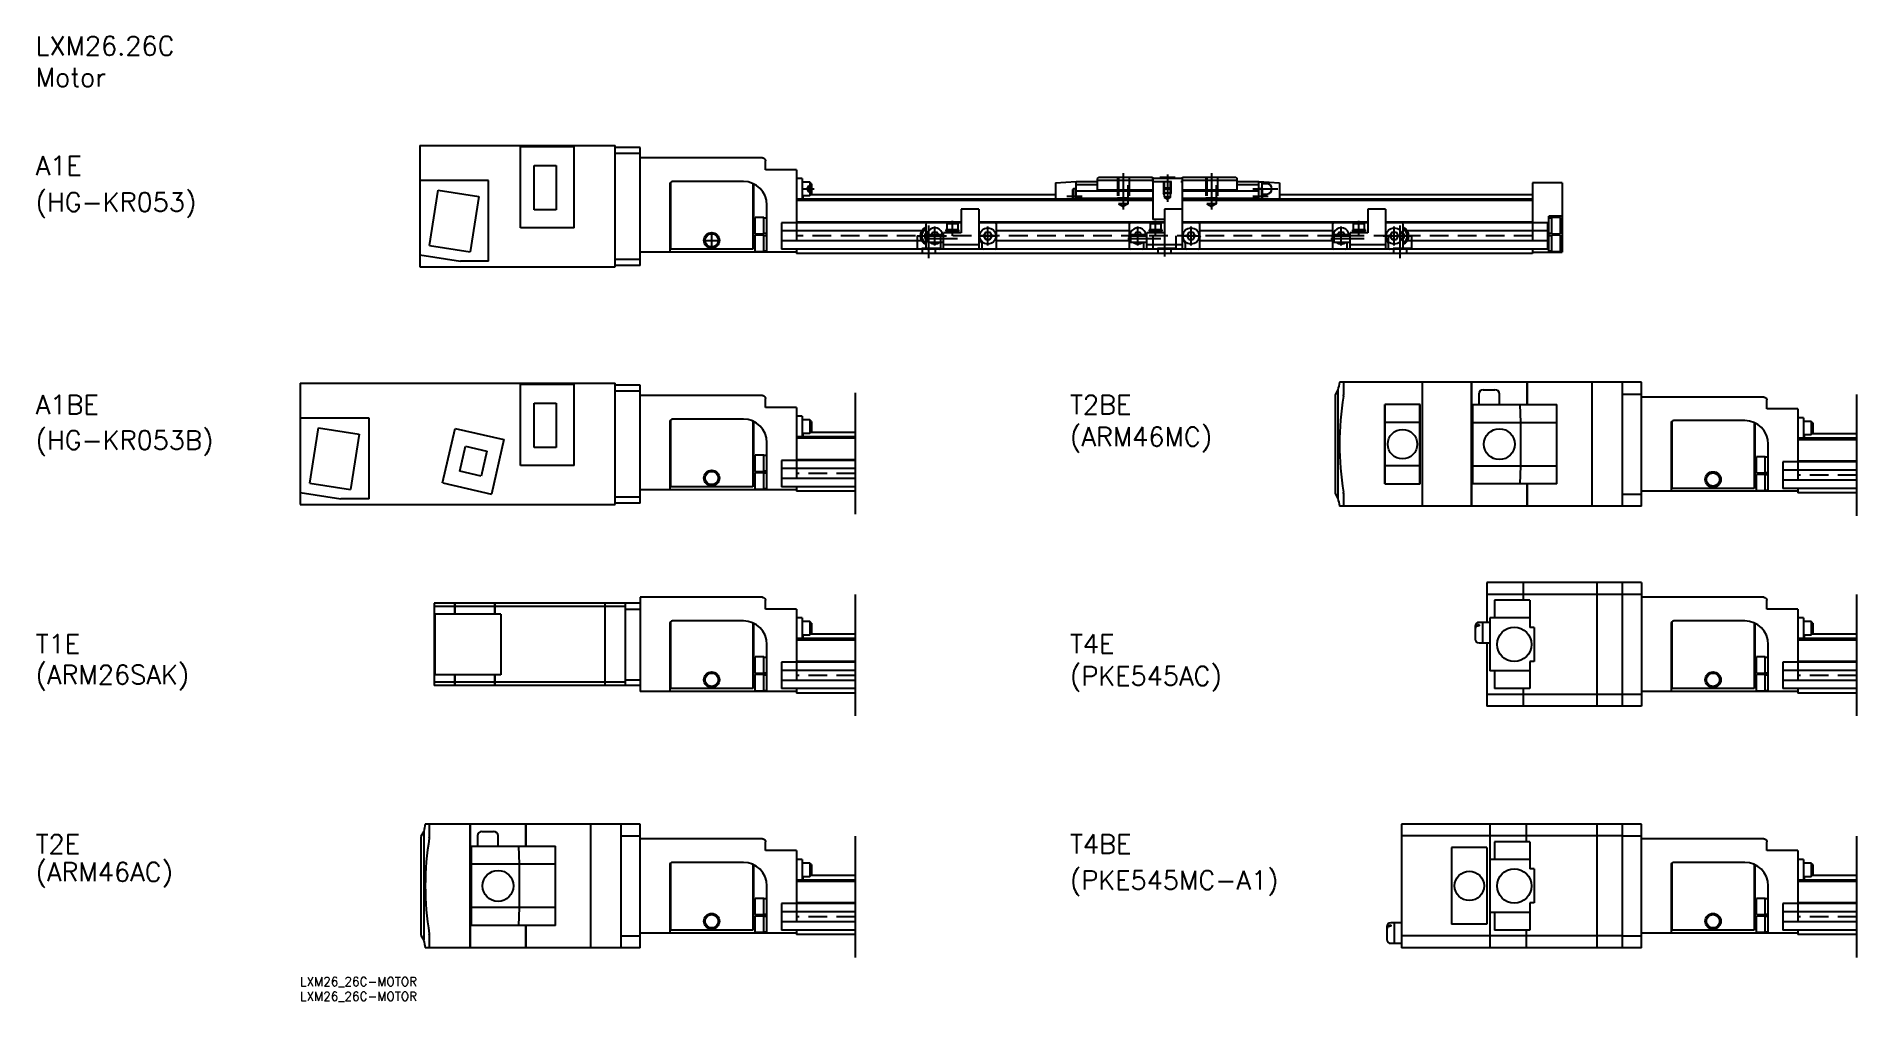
# Model space of a CAD drawing. Extents: x -90 to 528, y -8 to 319.
import ezdxf

# ---------------------------------------------------------------- set-up
doc = ezdxf.new("R2010")
doc.units = 0
doc.header["$LTSCALE"] = 0.5
doc.linetypes.add('CENTER', pattern=[50.8, 31.75, -6.35, 6.35, -6.35])
doc.linetypes.add('DASHED', pattern=[19.05, 12.7, -6.35])
for name, color, linetype in [('MSM_CENTER', 1, 'CENTER'), ('MSM_CONTINUOUS', 7, 'CONTINUOUS'), ('MSM_DASHED', 4, 'DASHED'), ('MSM_NARROW', 5, 'CONTINUOUS'), ('MSM_PART_NUMBER', 7, 'CONTINUOUS')]:
    doc.layers.add(name, color=color, linetype=linetype)
doc.styles.get("Standard").update_dxf_attribs({"font": 'txt.shx', "height": 3, "bigfont": 'bigfont.shx'})

# ---------------------------------------------------------------- blocks, each defined once
blk = doc.blocks.new('*U8')
at = {"layer": 'MSM_PART_NUMBER'}
blk.add_text('LXM26_26C-MOTOR', height=3, dxfattribs=at).set_placement((0, -3))
blk = doc.blocks.new('*U9')
at = {"layer": 'MSM_PART_NUMBER'}
blk.add_text('LXM26_26C-MOTOR', height=3, dxfattribs=at).set_placement((0, -8))

msp = doc.modelspace()

# ---------------------------------------------------------------- linework, layer by layer
at = {"layer": 'MSM_CENTER'}
for p, q in [((279.5, 273.05), (279.5, 260.66)), ((294.5, 272.6), (294.5, 263.24)), ((309.5, 273.05), (309.5, 260.66)), ((170.5, 267.7), (174.6, 267.7)), ((323.5, 267.7), (332, 267.7)), ((260.3, 265.2), (265.5, 265.2)), ((323.5, 265.2), (328.7, 265.2)), ((213.5, 244.2), (213.5, 255.2)), ((215.5, 248.45), (215.5, 254.95)), ((221.5, 251.8), (221.5, 256.8)), ((233.5, 248.45), (233.5, 254.95)), ((284.5, 248.45), (284.5, 254.95)), ((290.5, 251.8), (290.5, 256.8)), ((293.5, 254.2), (293.5, 244.7)), ((302.5, 248.45), (302.5, 254.95)), ((353.5, 248.45), (353.5, 254.95)), ((359.5, 251.8), (359.5, 256.8)), ((371.5, 248.45), (371.5, 254.95)), ((373.5, 244.2), (373.5, 255.2)), ((136.97, 250.2), (142.53, 250.2)), ((139.75, 247.42), (139.75, 252.98)), ((209.5, 251.7), (219.5, 251.7)), ((212, 250.8), (223.25, 250.8)), ((230.25, 251.7), (236.75, 251.7)), ((281, 250.8), (292.25, 250.8)), ((281.25, 251.7), (287.75, 251.7)), ((299.25, 251.7), (305.75, 251.7)), ((350, 250.8), (361.25, 250.8)), ((350.25, 251.7), (356.75, 251.7)), ((367.75, 251.7), (377.5, 251.7))]:
    msp.add_line(p, q, dxfattribs=at)
at = {"layer": 'MSM_CONTINUOUS'}
for p, q in [((40.6, 282.4), (107, 282.4)), ((40.6, 282.4), (40.6, 241.2)), ((74.8, 254.5), (74.8, 282)), ((93.1, 282), (74.8, 282)), ((93.1, 254.5), (93.1, 282)), ((107, 241.2), (107, 282.4)), ((115.5, 281.7), (107, 281.7)), ((115.5, 279.7), (107, 279.7)), ((115.5, 241.7), (115.5, 281.7)), ((157, 278.2), (115.5, 278.2)), ((157, 278.2), (157.01, 278.2)), ((157.01, 278.2), (157.21, 278.18)), ((157.21, 278.18), (157.45, 278.09)), ((79.48, 275.65), (86.93, 275.65)), ((79.48, 260.55), (79.48, 275.65)), ((86.93, 275.65), (86.93, 260.55)), ((157.45, 278.09), (157.67, 277.94)), ((157.67, 277.94), (157.81, 277.79)), ((157.81, 277.79), (157.92, 277.6)), ((157.92, 277.6), (157.98, 277.42)), ((157.98, 277.42), (158, 277.2)), ((158, 274.2), (158, 277.2)), ((168.5, 274.2), (158, 274.2)), ((168.5, 274.2), (168.5, 256.2)), ((64, 270.5), (40.6, 270.5)), ((43.9, 248.51), (46.87, 267.28)), ((46.87, 267.28), (60.7, 265.09)), ((64, 243.1), (64, 270.5)), ((125.5, 269.2), (125.5, 246.2)), ((125.75, 269.86), (125.75, 247.2)), ((150.5, 270.2), (126.5, 270.2)), ((153.75, 269.51), (153.75, 247.2)), ((154, 265.95), (153.75, 265.95)), ((154, 269.39), (154, 251.9)), ((170.5, 271.2), (168.5, 271.2)), ((170.5, 271.2), (170.5, 264.2)), ((173.1, 269.95), (170.5, 269.95)), ((173.6, 269.45), (173.1, 269.95)), ((173.1, 269.95), (173.1, 265.45)), ((173.1, 265.45), (173.6, 265.95)), ((173.6, 269.45), (173.6, 265.95)), ((256.5, 269.7), (263.5, 270.2)), ((256.5, 269.7), (256.5, 264.2)), ((262.55, 267.7), (262.3, 267.45)), ((262.3, 267.45), (262.3, 264.2)), ((263.5, 267.7), (262.55, 267.7)), ((262.55, 267.7), (262.55, 264.2)), ((263.5, 264.2), (263.5, 270.2)), ((263.5, 270.2), (270.8, 270.2)), ((263.5, 269.2), (270.8, 269.2)), ((263.5, 267), (289.5, 267)), ((270.8, 271.2), (271.3, 271.7)), ((270.8, 267.29), (270.8, 271.2)), ((270.8, 270.7), (289.4, 270.7)), ((289.5, 267.29), (270.8, 267.29)), ((271.3, 271.7), (289.4, 271.7)), ((289.4, 271.7), (289.4, 270.2)), ((289.4, 270.2), (289.5, 270.2)), ((289.5, 271.2), (289.5, 257.3)), ((299.5, 271.2), (289.5, 271.2)), ((291.9, 271.6), (291.9, 271.2)), ((297.1, 271.6), (291.9, 271.6)), ((297.1, 271.2), (297.1, 271.6)), ((299.5, 271.2), (299.5, 247.2)), ((299.5, 270.2), (299.6, 270.2)), ((318.2, 267.29), (299.5, 267.29)), ((299.5, 267), (325.5, 267)), ((299.6, 270.2), (299.6, 271.7)), ((299.6, 271.7), (317.7, 271.7)), ((299.6, 270.7), (318.2, 270.7)), ((317.7, 271.7), (318.2, 271.2)), ((318.2, 267.29), (318.2, 271.2)), ((318.2, 270.2), (325.5, 270.2)), ((318.2, 269.2), (325.5, 269.2)), ((325.5, 270.2), (332.5, 269.7)), ((325.5, 264.2), (325.5, 270.2)), ((326.5, 269.95), (325.5, 269.95)), ((326.45, 267.7), (325.5, 267.7)), ((326.7, 267.45), (326.45, 267.7)), ((326.45, 267.7), (326.45, 264.2)), ((326.5, 269.95), (326.5, 267.65)), ((328.25, 269.45), (326.5, 269.45)), ((326.7, 267.45), (326.7, 264.2)), ((326.7, 265.95), (328.25, 265.95)), ((332.5, 269.7), (332.5, 264.2)), ((428.5, 269.7), (418.5, 269.7)), ((418.5, 269.7), (418.5, 256.2)), ((428.5, 269.7), (428.5, 246.2)), ((60.7, 265.09), (57.73, 246.32)), ((86.93, 260.55), (79.48, 260.55)), ((158.5, 246.2), (158.5, 262.2)), ((289.5, 264.2), (168.5, 264.2)), ((289.5, 263.7), (168.5, 263.7)), ((170.5, 265.45), (173.1, 265.45)), ((170.7, 265.45), (170.7, 264.2)), ((256.5, 265.7), (173.35, 265.7)), ((224.5, 260.8), (224.5, 252.8)), ((230.5, 260.8), (224.5, 260.8)), ((230.5, 260.8), (230.5, 247.2)), ((263.5, 264.5), (289.5, 264.5)), ((293.5, 260.8), (293.5, 252.8)), ((299.5, 260.8), (293.5, 260.8)), ((299.5, 264.5), (325.5, 264.5)), ((418.5, 264.2), (299.5, 264.2)), ((418.5, 263.7), (299.5, 263.7)), ((418.5, 265.7), (332.5, 265.7)), ((362.5, 260.8), (362.5, 252.8)), ((368.5, 260.8), (362.5, 260.8)), ((368.5, 260.8), (368.5, 247.2)), ((93.1, 254.5), (74.8, 254.5)), ((153.75, 257.45), (154, 257.45)), ((154.5, 252.45), (154.5, 257.95)), ((157.5, 257.95), (154.5, 257.95)), ((157.5, 252.45), (157.5, 257.95)), ((158.5, 257.8), (157.5, 257.8)), ((224.5, 256.2), (163.5, 256.2)), ((163.5, 256.2), (163.5, 247.2)), ((211.03, 253.4), (163.5, 253.4)), ((224.5, 256.4), (168.5, 256.4)), ((212.5, 255.7), (212.5, 247.7)), ((219.3, 253.8), (219.3, 253.3)), ((223.7, 253.8), (219.3, 253.8)), ((219.6, 255.8), (219.6, 253.8)), ((223.4, 255.8), (219.6, 255.8)), ((223.4, 253.8), (223.4, 255.8)), ((223.7, 253.3), (223.7, 253.8)), ((293.5, 256.4), (230.5, 256.4)), ((293.5, 256.2), (230.5, 256.2)), ((236.5, 247.7), (236.5, 255.7)), ((281.5, 253.4), (236.5, 253.4)), ((281.5, 255.7), (281.5, 247.7)), ((288.3, 253.8), (288.3, 253.3)), ((292.7, 253.8), (288.3, 253.8)), ((288.6, 255.8), (288.6, 253.8)), ((292.4, 255.8), (288.6, 255.8)), ((293.5, 257.3), (289.5, 257.3)), ((292.4, 253.8), (292.4, 255.8)), ((292.7, 253.3), (292.7, 253.8)), ((362.5, 256.4), (299.5, 256.4)), ((362.5, 256.2), (299.5, 256.2)), ((305.5, 247.7), (305.5, 255.7)), ((350.5, 253.4), (305.5, 253.4)), ((350.5, 255.7), (350.5, 247.7)), ((357.3, 253.8), (357.3, 253.3)), ((361.7, 253.8), (357.3, 253.8)), ((357.6, 255.8), (357.6, 253.8)), ((361.4, 255.8), (357.6, 255.8)), ((361.4, 253.8), (361.4, 255.8)), ((361.7, 253.3), (361.7, 253.8)), ((418.5, 256.4), (368.5, 256.4)), ((423.5, 256.2), (368.5, 256.2)), ((374.5, 247.7), (374.5, 255.7)), ((423.5, 253.4), (375.97, 253.4)), ((423.5, 256.2), (423.5, 247.2)), ((424, 246.2), (424, 258.45)), ((428.5, 258.45), (424, 258.45)), ((425, 257.8), (424, 257.8)), ((425, 252.45), (425, 257.95)), ((428, 257.95), (425, 257.95)), ((428, 252.45), (428, 257.95)), ((43.9, 248.51), (57.73, 246.32)), ((125.5, 251.9), (125.75, 251.9)), ((153.75, 251.9), (154, 251.9)), ((154.5, 252.45), (157.5, 252.45)), ((154.5, 246.45), (154.5, 251.95)), ((157.5, 251.95), (154.5, 251.95)), ((157.5, 252.6), (158.5, 252.6)), ((157.5, 246.45), (157.5, 251.95)), ((158.5, 251.8), (157.5, 251.8)), ((211.03, 250), (163.5, 250)), ((212.25, 252.42), (212.5, 252.57)), ((212.25, 250.98), (212.25, 252.42)), ((212.5, 250.83), (212.25, 250.98)), ((212.5, 252), (212.32, 251.7)), ((212.32, 251.7), (212.5, 251.4)), ((218.5, 252.05), (213, 252.05)), ((213, 252.05), (213, 249.55)), ((213, 249.55), (218.5, 249.55)), ((214.78, 252.95), (214.26, 252.05)), ((214.78, 252.95), (216.22, 252.95)), ((216.74, 252.05), (216.22, 252.95)), ((217.5, 247.7), (217.5, 249.3)), ((224.5, 252.8), (218.5, 252.8)), ((218.5, 247.2), (218.5, 252.8)), ((218.5, 248.85), (230.5, 248.85)), ((218.5, 248.8), (230.5, 248.8)), ((218.55, 248.85), (218.55, 248.8)), ((223.7, 253.3), (219.3, 253.3)), ((219.5, 253.3), (219.5, 252.8)), ((223.5, 252.8), (223.5, 253.3)), ((230.45, 248.85), (230.45, 248.8)), ((231.5, 249.3), (231.5, 247.7)), ((232.78, 252.95), (232.06, 251.7)), ((232.06, 251.7), (232.78, 250.45)), ((232.78, 252.95), (234.22, 252.95)), ((232.78, 250.45), (234.22, 250.45)), ((234.94, 251.7), (234.22, 252.95)), ((234.22, 250.45), (234.94, 251.7)), ((236.68, 251.7), (236.5, 252)), ((236.5, 251.4), (236.68, 251.7)), ((281.5, 250), (236.5, 250)), ((281.5, 252), (281.32, 251.7)), ((281.32, 251.7), (281.5, 251.4)), ((287.5, 252.05), (282, 252.05)), ((282, 252.05), (282, 249.55)), ((282, 249.55), (287.5, 249.55)), ((283.78, 252.95), (283.26, 252.05)), ((283.78, 252.95), (285.22, 252.95)), ((285.74, 252.05), (285.22, 252.95)), ((286.5, 247.7), (286.5, 249.3)), ((293.5, 252.8), (287.5, 252.8)), ((287.5, 247.2), (287.5, 252.8)), ((287.5, 248.85), (299.5, 248.85)), ((287.5, 248.8), (299.5, 248.8)), ((287.55, 248.85), (287.55, 248.8)), ((292.7, 253.3), (288.3, 253.3)), ((288.5, 253.3), (288.5, 252.8)), ((292.5, 252.8), (292.5, 253.3)), ((299.45, 248.85), (299.45, 248.8)), ((300.5, 249.3), (300.5, 247.7)), ((301.78, 252.95), (301.06, 251.7)), ((301.06, 251.7), (301.78, 250.45)), ((301.78, 252.95), (303.22, 252.95)), ((301.78, 250.45), (303.22, 250.45)), ((303.94, 251.7), (303.22, 252.95)), ((303.22, 250.45), (303.94, 251.7)), ((305.68, 251.7), (305.5, 252)), ((305.5, 251.4), (305.68, 251.7)), ((350.5, 250), (305.5, 250)), ((350.5, 252), (350.32, 251.7)), ((350.32, 251.7), (350.5, 251.4)), ((356.5, 252.05), (351, 252.05)), ((351, 252.05), (351, 249.55)), ((351, 249.55), (356.5, 249.55)), ((352.78, 252.95), (352.26, 252.05)), ((352.78, 252.95), (354.22, 252.95)), ((354.74, 252.05), (354.22, 252.95)), ((355.5, 247.7), (355.5, 249.3)), ((362.5, 252.8), (356.5, 252.8)), ((356.5, 247.2), (356.5, 252.8)), ((356.5, 248.85), (368.5, 248.85)), ((356.5, 248.8), (368.5, 248.8)), ((356.55, 248.85), (356.55, 248.8)), ((361.7, 253.3), (357.3, 253.3)), ((357.5, 253.3), (357.5, 252.8)), ((361.5, 252.8), (361.5, 253.3)), ((368.45, 248.85), (368.45, 248.8)), ((369.5, 249.3), (369.5, 247.7)), ((370.78, 252.95), (370.06, 251.7)), ((370.06, 251.7), (370.78, 250.45)), ((370.78, 252.95), (372.22, 252.95)), ((370.78, 250.45), (372.22, 250.45)), ((372.94, 251.7), (372.22, 252.95)), ((372.22, 250.45), (372.94, 251.7)), ((374.5, 252.57), (374.75, 252.42)), ((374.68, 251.7), (374.5, 252)), ((374.5, 251.4), (374.68, 251.7)), ((374.75, 250.98), (374.5, 250.83)), ((374.75, 252.42), (374.75, 250.98)), ((423.5, 250), (375.97, 250)), ((424, 252.6), (425, 252.6)), ((425, 251.8), (424, 251.8)), ((425, 252.45), (428, 252.45)), ((425, 246.45), (425, 251.95)), ((428, 251.95), (425, 251.95)), ((428, 246.45), (428, 251.95)), ((40.6, 245.29), (54.42, 243.1)), ((40.6, 241.2), (107, 241.2)), ((64, 243.1), (54.42, 243.1)), ((115.5, 243.7), (107, 243.7)), ((115.5, 241.7), (107, 241.7)), ((168.5, 246.2), (115.5, 246.2)), ((153.75, 247.2), (125.75, 247.2)), ((154.5, 246.45), (157.5, 246.45)), ((157.5, 246.6), (158.5, 246.6)), ((423.5, 247.2), (163.5, 247.2)), ((168.5, 247.2), (168.5, 245.7)), ((418.5, 245.7), (168.5, 245.7)), ((418.5, 247.2), (418.5, 245.7)), ((418.5, 246.2), (428.5, 246.2)), ((424, 246.6), (425, 246.6)), ((425, 246.45), (428, 246.45)), ((0, 201.7), (107, 201.7)), ((0, 201.7), (0, 160.5)), ((93.1, 201.3), (74.8, 201.3)), ((74.8, 173.8), (74.8, 201.3)), ((93.1, 173.8), (93.1, 201.3)), ((107, 160.5), (107, 201.7)), ((115.5, 201), (107, 201)), ((115.5, 199), (107, 199)), ((115.5, 161), (115.5, 201)), ((352.4, 199.48), (351.4, 197.75)), ((352.4, 199.48), (352.4, 162.52)), ((380.95, 202), (352.91, 202)), ((354.39, 198.55), (354.39, 201.52)), ((380.95, 202), (380.95, 160)), ((381, 201.95), (380.95, 201.95)), ((397.65, 202), (381, 202)), ((381, 202), (381, 160)), ((397.65, 202), (397.65, 160)), ((397.7, 201.95), (397.65, 201.95)), ((416.55, 202), (397.7, 202)), ((397.7, 202), (397.7, 160)), ((400.2, 198), (400.2, 194.5)), ((401.7, 199.5), (405.7, 199.5)), ((407.2, 194.5), (407.2, 198)), ((416.55, 202), (416.55, 194.5)), ((416.6, 201.95), (416.55, 201.95)), ((438.55, 202), (416.6, 202)), ((416.6, 202), (416.6, 194.5)), ((438.55, 202), (438.55, 160)), ((438.6, 201.95), (438.55, 201.95)), ((455.5, 202), (438.6, 202)), ((438.6, 202), (438.6, 160)), ((449, 160), (449, 202)), ((449, 198), (455.5, 198)), ((455.5, 160), (455.5, 202)), ((79.48, 179.85), (79.48, 194.95)), ((79.48, 194.95), (86.93, 194.95)), ((86.93, 194.95), (86.93, 179.85)), ((157, 197.5), (115.5, 197.5)), ((157, 197.5), (157.01, 197.5)), ((157.01, 197.5), (157.21, 197.48)), ((157.21, 197.48), (157.45, 197.39)), ((157.45, 197.39), (157.67, 197.24)), ((157.67, 197.24), (157.81, 197.09)), ((157.81, 197.09), (157.92, 196.9)), ((157.92, 196.9), (157.98, 196.72)), ((157.98, 196.72), (158, 196.5)), ((158, 193.5), (158, 196.5)), ((168.5, 193.5), (158, 193.5)), ((168.5, 193.5), (168.5, 175.5)), ((351.4, 197.75), (351.4, 164.25)), ((380.3, 194.5), (368.3, 194.5)), ((368.3, 167.5), (368.3, 194.5)), ((368.48, 167.5), (368.48, 194.5)), ((380.12, 194.5), (380.12, 167.5)), ((380.3, 167.5), (380.3, 194.5)), ((398.2, 194.5), (426.7, 194.5)), ((398.2, 167.5), (398.2, 194.5)), ((414.15, 194.5), (414.4, 188.35)), ((426.7, 167.5), (426.7, 194.5)), ((497, 197), (455.5, 197)), ((497, 197), (497.01, 197)), ((497.01, 197), (497.21, 196.98)), ((497.21, 196.98), (497.45, 196.89)), ((497.45, 196.89), (497.67, 196.74)), ((497.67, 196.74), (497.81, 196.59)), ((497.81, 196.59), (497.92, 196.4)), ((497.92, 196.4), (497.98, 196.22)), ((497.98, 196.22), (498, 196)), ((498, 193), (498, 196)), ((508.5, 193), (498, 193)), ((508.5, 193), (508.5, 175)), ((23.4, 189.8), (0, 189.8)), ((3.3, 167.81), (6.27, 186.58)), ((6.27, 186.58), (20.1, 184.39)), ((23.4, 162.4), (23.4, 189.8)), ((48.38, 167.86), (52.65, 186.37)), ((52.65, 186.37), (69.22, 182.54)), ((125.5, 188.5), (125.5, 165.5)), ((125.75, 189.16), (125.75, 166.5)), ((150.5, 189.5), (126.5, 189.5)), ((153.75, 188.81), (153.75, 166.5)), ((154, 188.69), (154, 171.2)), ((170.5, 190.5), (168.5, 190.5)), ((170.5, 190.5), (170.5, 183.5)), ((173.1, 189.25), (170.5, 189.25)), ((173.6, 188.75), (173.1, 189.25)), ((173.1, 189.25), (173.1, 184.75)), ((173.6, 188.75), (173.6, 185.25)), ((380.11, 188.35), (368.49, 188.35)), ((398.2, 188.35), (426.7, 188.35)), ((414.4, 188.35), (414.4, 173.65)), ((465.5, 188), (465.5, 165)), ((465.75, 188.66), (465.75, 166)), ((490.5, 189), (466.5, 189)), ((493.75, 188.31), (493.75, 166)), ((494, 188.19), (494, 170.7)), ((510.5, 190), (508.5, 190)), ((510.5, 190), (510.5, 183)), ((513.1, 188.75), (510.5, 188.75)), ((513.6, 188.25), (513.1, 188.75)), ((513.1, 188.75), (513.1, 184.25)), ((513.6, 188.25), (513.6, 184.75)), ((20.1, 184.39), (17.13, 165.62)), ((54.19, 171.8), (56.15, 180.28)), ((56.15, 180.28), (63.41, 178.6)), ((69.22, 182.54), (64.95, 164.03)), ((86.93, 179.85), (79.48, 179.85)), ((154, 185.25), (153.75, 185.25)), ((158.5, 165.5), (158.5, 181.5)), ((188.5, 183.5), (168.5, 183.5)), ((188.5, 183), (168.5, 183)), ((170.5, 184.75), (173.1, 184.75)), ((170.7, 184.75), (170.7, 183.5)), ((173.1, 184.75), (173.6, 185.25)), ((188.5, 185), (173.35, 185)), ((494, 184.75), (493.75, 184.75)), ((498.5, 165), (498.5, 181)), ((528.5, 183), (508.5, 183)), ((528.5, 182.5), (508.5, 182.5)), ((510.5, 184.25), (513.1, 184.25)), ((510.7, 184.25), (510.7, 183)), ((513.1, 184.25), (513.6, 184.75)), ((528.5, 184.5), (513.35, 184.5)), ((63.41, 178.6), (61.45, 170.12)), ((93.1, 173.8), (74.8, 173.8)), ((153.75, 176.75), (154, 176.75)), ((154.5, 171.75), (154.5, 177.25)), ((157.5, 177.25), (154.5, 177.25)), ((157.5, 171.75), (157.5, 177.25)), ((158.5, 177.1), (157.5, 177.1)), ((163.5, 175.5), (163.5, 166.5)), ((188.5, 175.5), (163.5, 175.5)), ((188.5, 175.7), (168.5, 175.7)), ((380.11, 173.65), (368.49, 173.65)), ((398.2, 173.65), (426.7, 173.65)), ((414.4, 173.65), (414.15, 167.5)), ((493.75, 176.25), (494, 176.25)), ((494.5, 171.25), (494.5, 176.75)), ((497.5, 176.75), (494.5, 176.75)), ((497.5, 171.25), (497.5, 176.75)), ((498.5, 176.6), (497.5, 176.6)), ((503.5, 175), (503.5, 166)), ((528.5, 175), (503.5, 175)), ((528.5, 175.2), (508.5, 175.2)), ((3.3, 167.81), (17.13, 165.62)), ((48.41, 167.85), (64.95, 164.03)), ((61.45, 170.12), (54.19, 171.8)), ((125.5, 171.2), (125.75, 171.2)), ((153.75, 171.2), (154, 171.2)), ((154.5, 171.75), (157.5, 171.75)), ((154.5, 165.75), (154.5, 171.25)), ((157.5, 171.25), (154.5, 171.25)), ((157.5, 171.9), (158.5, 171.9)), ((157.5, 165.75), (157.5, 171.25)), ((158.5, 171.1), (157.5, 171.1)), ((188.5, 172.7), (163.5, 172.7)), ((188.5, 169.3), (163.5, 169.3)), ((368.3, 167.5), (380.3, 167.5)), ((426.7, 167.5), (398.2, 167.5)), ((416.55, 167.5), (416.55, 160)), ((416.6, 167.5), (416.6, 160)), ((465.5, 170.7), (465.75, 170.7)), ((493.75, 170.7), (494, 170.7)), ((494.5, 171.25), (497.5, 171.25)), ((494.5, 165.25), (494.5, 170.75)), ((497.5, 170.75), (494.5, 170.75)), ((497.5, 171.4), (498.5, 171.4)), ((497.5, 165.25), (497.5, 170.75)), ((498.5, 170.6), (497.5, 170.6)), ((528.5, 172.2), (503.5, 172.2)), ((528.5, 168.8), (503.5, 168.8)), ((0, 164.59), (13.82, 162.4)), ((23.4, 162.4), (13.82, 162.4)), ((115.5, 163), (107, 163)), ((115.5, 161), (107, 161)), ((168.5, 165.5), (115.5, 165.5)), ((153.75, 166.5), (125.75, 166.5)), ((154.5, 165.75), (157.5, 165.75)), ((157.5, 165.9), (158.5, 165.9)), ((188.5, 166.5), (163.5, 166.5)), ((168.5, 166.5), (168.5, 165)), ((188.5, 165), (168.5, 165)), ((351.4, 164.25), (352.4, 162.52)), ((354.39, 160.48), (354.39, 163.45)), ((449, 164), (455.5, 164)), ((508.5, 165), (455.5, 165)), ((493.75, 166), (465.75, 166)), ((494.5, 165.25), (497.5, 165.25)), ((497.5, 165.4), (498.5, 165.4)), ((528.5, 166), (503.5, 166)), ((508.5, 166), (508.5, 164.5)), ((528.5, 164.5), (508.5, 164.5)), ((0, 160.5), (107, 160.5)), ((380.95, 160), (352.91, 160)), ((381, 160.05), (380.95, 160.05)), ((397.65, 160), (381, 160)), ((397.7, 160.05), (397.65, 160.05)), ((416.55, 160), (397.7, 160)), ((416.6, 160.05), (416.55, 160.05)), ((438.55, 160), (416.6, 160)), ((438.6, 160.05), (438.55, 160.05)), ((455.5, 160), (438.6, 160)), ((403, 134), (403, 120.5)), ((415.25, 134), (403, 134)), ((415.25, 129.97), (403, 129.97)), ((415.25, 134), (415.25, 128)), ((415.3, 133.95), (415.25, 133.95)), ((415.3, 134), (415.3, 128)), ((440.25, 134), (415.3, 134)), ((440.25, 129.97), (415.3, 129.97)), ((440.25, 134), (440.25, 92)), ((440.3, 133.95), (440.25, 133.95)), ((455.5, 134), (440.3, 134)), ((440.3, 134), (440.3, 92)), ((455.5, 129.97), (440.3, 129.97)), ((449, 92), (449, 134)), ((455.5, 134), (455.5, 92)), ((52.45, 127), (45.5, 127)), ((45.5, 127), (45.5, 99)), ((52.45, 125.85), (45.5, 125.85)), ((52.45, 127), (52.45, 123.3)), ((52.5, 126.95), (52.45, 126.95)), ((52.5, 125.8), (52.45, 125.8)), ((52.5, 127), (52.5, 123.3)), ((66.05, 127), (52.5, 127)), ((66.05, 125.85), (52.5, 125.85)), ((66.05, 127), (66.05, 123.3)), ((66.1, 126.95), (66.05, 126.95)), ((66.1, 125.8), (66.05, 125.8)), ((66.1, 127), (66.1, 123.3)), ((103.45, 127), (66.1, 127)), ((103.45, 125.85), (66.1, 125.85)), ((103.45, 127), (103.45, 99)), ((103.5, 126.95), (103.45, 126.95)), ((103.5, 125.8), (103.45, 125.8)), ((115.5, 127), (103.5, 127)), ((103.5, 127), (103.5, 99)), ((110.5, 125.85), (103.5, 125.85)), ((110.5, 99), (110.5, 127)), ((110.5, 125), (115.5, 125)), ((115.5, 129), (115.5, 97)), ((157, 129), (115.5, 129)), ((157, 129), (157.01, 129)), ((157.01, 129), (157.21, 128.98)), ((157.21, 128.98), (157.45, 128.89)), ((157.45, 128.89), (157.67, 128.74)), ((157.67, 128.74), (157.81, 128.59)), ((157.81, 128.59), (157.92, 128.4)), ((157.92, 128.4), (157.98, 128.22)), ((157.98, 128.22), (158, 128)), ((158, 125), (158, 128)), ((168.5, 125), (158, 125)), ((168.5, 125), (168.5, 107)), ((405.5, 128), (405.5, 122)), ((417.5, 128), (405.5, 128)), ((415.3, 129.71), (415.25, 129.71)), ((417.5, 128), (417.5, 118.78)), ((440.3, 129.71), (440.25, 129.71)), ((497, 129), (455.5, 129)), ((497, 129), (497.01, 129)), ((497.01, 129), (497.21, 128.98)), ((497.21, 128.98), (497.45, 128.89)), ((497.45, 128.89), (497.67, 128.74)), ((497.67, 128.74), (497.81, 128.59)), ((497.81, 128.59), (497.92, 128.4)), ((497.92, 128.4), (497.98, 128.22)), ((497.98, 128.22), (498, 128)), ((498, 125), (498, 128)), ((508.5, 125), (498, 125)), ((508.5, 125), (508.5, 107)), ((68.2, 123.3), (45.7, 123.3)), ((45.7, 123.3), (45.7, 102.7)), ((68.2, 123.3), (68.2, 102.7)), ((125.5, 120), (125.5, 97)), ((125.75, 120.66), (125.75, 98)), ((150.5, 121), (126.5, 121)), ((153.75, 120.31), (153.75, 98)), ((154, 120.19), (154, 102.7)), ((170.5, 122), (168.5, 122)), ((170.5, 122), (170.5, 115)), ((173.1, 120.75), (170.5, 120.75)), ((173.6, 120.25), (173.1, 120.75)), ((173.1, 120.75), (173.1, 116.25)), ((173.6, 120.25), (173.6, 116.75)), ((399, 119.2), (399, 114.8)), ((401.45, 120.5), (400.3, 120.5)), ((400.3, 119.65), (400.5, 119.65)), ((400.5, 119.29), (400.3, 119.29)), ((400.5, 119.29), (400.5, 119.65)), ((401.45, 120.5), (401.45, 113.5)), ((401.5, 120.45), (401.45, 120.45)), ((404, 120.5), (401.5, 120.5)), ((401.5, 120.5), (401.5, 113.5)), ((417.5, 122), (404, 122)), ((404, 122), (404, 104)), ((419, 118.78), (417.5, 118.78)), ((419, 118.78), (419, 107.22)), ((465.5, 120), (465.5, 97)), ((465.75, 120.66), (465.75, 98)), ((490.5, 121), (466.5, 121)), ((493.75, 120.31), (493.75, 98)), ((494, 120.19), (494, 102.7)), ((510.5, 122), (508.5, 122)), ((510.5, 122), (510.5, 115)), ((513.1, 120.75), (510.5, 120.75)), ((513.6, 120.25), (513.1, 120.75)), ((513.1, 120.75), (513.1, 116.25)), ((513.6, 120.25), (513.6, 116.75)), ((154, 116.75), (153.75, 116.75)), ((158.5, 97), (158.5, 113)), ((188.5, 115), (168.5, 115)), ((188.5, 114.5), (168.5, 114.5)), ((170.5, 116.25), (173.1, 116.25)), ((170.7, 116.25), (170.7, 115)), ((173.1, 116.25), (173.6, 116.75)), ((188.5, 116.5), (173.35, 116.5)), ((400.3, 113.5), (401.45, 113.5)), ((401.45, 113.55), (401.5, 113.55)), ((401.5, 113.5), (404, 113.5)), ((403, 113.5), (403, 92)), ((494, 116.75), (493.75, 116.75)), ((498.5, 97), (498.5, 113)), ((528.5, 115), (508.5, 115)), ((528.5, 114.5), (508.5, 114.5)), ((510.5, 116.25), (513.1, 116.25)), ((510.7, 116.25), (510.7, 115)), ((513.1, 116.25), (513.6, 116.75)), ((528.5, 116.5), (513.35, 116.5)), ((153.75, 108.25), (154, 108.25)), ((154.5, 103.25), (154.5, 108.75)), ((157.5, 108.75), (154.5, 108.75)), ((157.5, 103.25), (157.5, 108.75)), ((158.5, 108.6), (157.5, 108.6)), ((163.5, 107), (163.5, 98)), ((188.5, 107), (163.5, 107)), ((188.5, 107.2), (168.5, 107.2)), ((417.5, 107.22), (417.5, 98)), ((419, 107.22), (417.5, 107.22)), ((493.75, 108.25), (494, 108.25)), ((494.5, 103.25), (494.5, 108.75)), ((497.5, 108.75), (494.5, 108.75)), ((497.5, 103.25), (497.5, 108.75)), ((498.5, 108.6), (497.5, 108.6)), ((503.5, 107), (503.5, 98)), ((528.5, 107), (503.5, 107)), ((528.5, 107.2), (508.5, 107.2)), ((52.45, 100.15), (45.5, 100.15)), ((52.45, 99), (45.5, 99)), ((68.2, 102.7), (45.7, 102.7)), ((52.45, 102.7), (52.45, 99)), ((52.5, 100.2), (52.45, 100.2)), ((52.5, 99.05), (52.45, 99.05)), ((52.5, 102.7), (52.5, 99)), ((66.05, 100.15), (52.5, 100.15)), ((66.05, 99), (52.5, 99)), ((66.05, 102.7), (66.05, 99)), ((66.1, 100.2), (66.05, 100.2)), ((66.1, 99.05), (66.05, 99.05)), ((66.1, 102.7), (66.1, 99)), ((103.45, 100.15), (66.1, 100.15)), ((103.45, 99), (66.1, 99)), ((103.5, 100.2), (103.45, 100.2)), ((103.5, 99.05), (103.45, 99.05)), ((110.5, 100.15), (103.5, 100.15)), ((115.5, 99), (103.5, 99)), ((110.5, 101), (115.5, 101)), ((125.5, 102.7), (125.75, 102.7)), ((153.75, 102.7), (154, 102.7)), ((154.5, 103.25), (157.5, 103.25)), ((154.5, 97.25), (154.5, 102.75)), ((157.5, 102.75), (154.5, 102.75)), ((157.5, 103.4), (158.5, 103.4)), ((157.5, 97.25), (157.5, 102.75)), ((158.5, 102.6), (157.5, 102.6)), ((188.5, 104.2), (163.5, 104.2)), ((188.5, 100.8), (163.5, 100.8)), ((417.5, 104), (404, 104)), ((405.5, 104), (405.5, 98)), ((465.5, 102.7), (465.75, 102.7)), ((493.75, 102.7), (494, 102.7)), ((494.5, 103.25), (497.5, 103.25)), ((494.5, 97.25), (494.5, 102.75)), ((497.5, 102.75), (494.5, 102.75)), ((497.5, 103.4), (498.5, 103.4)), ((497.5, 97.25), (497.5, 102.75)), ((498.5, 102.6), (497.5, 102.6)), ((528.5, 104.2), (503.5, 104.2)), ((528.5, 100.8), (503.5, 100.8)), ((168.5, 97), (115.5, 97)), ((153.75, 98), (125.75, 98)), ((154.5, 97.25), (157.5, 97.25)), ((157.5, 97.4), (158.5, 97.4)), ((188.5, 98), (163.5, 98)), ((168.5, 98), (168.5, 96.5)), ((188.5, 96.5), (168.5, 96.5)), ((415.25, 96.03), (403, 96.03)), ((417.5, 98), (405.5, 98)), ((415.25, 98), (415.25, 92)), ((415.3, 96.29), (415.25, 96.29)), ((415.3, 98), (415.3, 92)), ((440.25, 96.03), (415.3, 96.03)), ((440.3, 96.29), (440.25, 96.29)), ((455.5, 96.03), (440.3, 96.03)), ((508.5, 97), (455.5, 97)), ((493.75, 98), (465.75, 98)), ((494.5, 97.25), (497.5, 97.25)), ((497.5, 97.4), (498.5, 97.4)), ((528.5, 98), (503.5, 98)), ((508.5, 98), (508.5, 96.5)), ((528.5, 96.5), (508.5, 96.5)), ((415.25, 92), (403, 92)), ((415.3, 92.05), (415.25, 92.05)), ((440.25, 92), (415.3, 92)), ((440.3, 92.05), (440.25, 92.05)), ((455.5, 92), (440.3, 92)), ((42, 49.48), (41, 47.75)), ((42, 49.48), (42, 12.52)), ((57.65, 52), (42.51, 52)), ((43.99, 48.55), (43.99, 51.52)), ((57.65, 52), (57.65, 10)), ((57.7, 51.95), (57.65, 51.95)), ((76.55, 52), (57.7, 52)), ((57.7, 52), (57.7, 10)), ((61.7, 49.5), (65.7, 49.5)), ((76.55, 52), (76.55, 44.5)), ((76.6, 51.95), (76.55, 51.95)), ((98.55, 52), (76.6, 52)), ((76.6, 52), (76.6, 44.5)), ((98.55, 52), (98.55, 10)), ((98.6, 51.95), (98.55, 51.95)), ((115.5, 52), (98.6, 52)), ((98.6, 52), (98.6, 10)), ((109, 10), (109, 52)), ((115.5, 10), (115.5, 52)), ((403.95, 52), (374, 52)), ((374, 52), (374, 10)), ((403.95, 52), (403.95, 10)), ((404, 51.95), (403.95, 51.95)), ((416.25, 52), (404, 52)), ((404, 52), (404, 10)), ((416.25, 52), (416.25, 46)), ((416.3, 51.95), (416.25, 51.95)), ((416.3, 52), (416.3, 46)), ((440.25, 52), (416.3, 52)), ((440.25, 52), (440.25, 10)), ((440.3, 51.95), (440.25, 51.95)), ((455.5, 52), (440.3, 52)), ((440.3, 52), (440.3, 10)), ((449, 10), (449, 52)), ((455.5, 10), (455.5, 52)), ((41, 47.75), (41, 14.25)), ((58.2, 44.5), (86.7, 44.5)), ((58.2, 17.5), (58.2, 44.5)), ((60.2, 48), (60.2, 44.5)), ((67.2, 44.5), (67.2, 48)), ((74.15, 44.5), (74.4, 38.35)), ((86.7, 17.5), (86.7, 44.5)), ((109, 48), (115.5, 48)), ((157, 47), (115.5, 47)), ((157, 47), (157.01, 47)), ((157.01, 47), (157.21, 46.98)), ((157.21, 46.98), (157.45, 46.89)), ((157.45, 46.89), (157.67, 46.74)), ((157.67, 46.74), (157.81, 46.59)), ((157.81, 46.59), (157.92, 46.4)), ((157.92, 46.4), (157.98, 46.22)), ((157.98, 46.22), (158, 46)), ((158, 43), (158, 46)), ((403.95, 47.97), (374, 47.97)), ((391, 44), (391, 18)), ((403, 44), (391, 44)), ((403, 44), (403, 18)), ((404, 47.71), (403.95, 47.71)), ((416.25, 47.97), (404, 47.97)), ((405.5, 46), (405.5, 40)), ((417.5, 46), (405.5, 46)), ((416.3, 47.71), (416.25, 47.71)), ((440.25, 47.97), (416.3, 47.97)), ((417.5, 46), (417.5, 36.78)), ((440.3, 47.71), (440.25, 47.71)), ((449, 47.97), (440.3, 47.97)), ((449, 48), (455.5, 48)), ((497, 47), (455.5, 47)), ((497, 47), (497.01, 47)), ((497.01, 47), (497.21, 46.98)), ((497.21, 46.98), (497.45, 46.89)), ((497.45, 46.89), (497.67, 46.74)), ((497.67, 46.74), (497.81, 46.59)), ((497.81, 46.59), (497.92, 46.4)), ((497.92, 46.4), (497.98, 46.22)), ((497.98, 46.22), (498, 46)), ((498, 43), (498, 46)), ((86.7, 38.35), (58.2, 38.35)), ((74.4, 38.35), (74.4, 23.65)), ((125.5, 38), (125.5, 15)), ((125.75, 38.66), (125.75, 16)), ((150.5, 39), (126.5, 39)), ((153.75, 38.31), (153.75, 16)), ((154, 38.19), (154, 20.7)), ((168.5, 43), (158, 43)), ((168.5, 43), (168.5, 25)), ((170.5, 40), (168.5, 40)), ((170.5, 40), (170.5, 33)), ((173.1, 38.75), (170.5, 38.75)), ((173.6, 38.25), (173.1, 38.75)), ((173.1, 38.75), (173.1, 34.25)), ((173.6, 38.25), (173.6, 34.75)), ((417.5, 40), (404, 40)), ((465.5, 38), (465.5, 15)), ((465.75, 38.66), (465.75, 16)), ((490.5, 39), (466.5, 39)), ((493.75, 38.31), (493.75, 16)), ((494, 38.19), (494, 20.7)), ((508.5, 43), (498, 43)), ((508.5, 43), (508.5, 25)), ((510.5, 40), (508.5, 40)), ((510.5, 40), (510.5, 33)), ((513.1, 38.75), (510.5, 38.75)), ((513.6, 38.25), (513.1, 38.75)), ((513.1, 38.75), (513.1, 34.25)), ((513.6, 38.25), (513.6, 34.75)), ((154, 34.75), (153.75, 34.75)), ((158.5, 15), (158.5, 31)), ((188.5, 33), (168.5, 33)), ((188.5, 32.5), (168.5, 32.5)), ((170.5, 34.25), (173.1, 34.25)), ((170.7, 34.25), (170.7, 33)), ((173.1, 34.25), (173.6, 34.75)), ((188.5, 34.5), (173.35, 34.5)), ((419, 36.78), (417.5, 36.78)), ((419, 36.78), (419, 25.22)), ((494, 34.75), (493.75, 34.75)), ((498.5, 15), (498.5, 31)), ((528.5, 33), (508.5, 33)), ((528.5, 32.5), (508.5, 32.5)), ((510.5, 34.25), (513.1, 34.25)), ((510.7, 34.25), (510.7, 33)), ((513.1, 34.25), (513.6, 34.75)), ((528.5, 34.5), (513.35, 34.5)), ((153.75, 26.25), (154, 26.25)), ((154.5, 21.25), (154.5, 26.75)), ((157.5, 26.75), (154.5, 26.75)), ((157.5, 21.25), (157.5, 26.75)), ((158.5, 26.6), (157.5, 26.6)), ((163.5, 25), (163.5, 16)), ((188.5, 25), (163.5, 25)), ((188.5, 25.2), (168.5, 25.2)), ((417.5, 25.22), (417.5, 16)), ((419, 25.22), (417.5, 25.22)), ((493.75, 26.25), (494, 26.25)), ((494.5, 21.25), (494.5, 26.75)), ((497.5, 26.75), (494.5, 26.75)), ((497.5, 21.25), (497.5, 26.75)), ((498.5, 26.6), (497.5, 26.6)), ((503.5, 25), (503.5, 16)), ((528.5, 25), (503.5, 25)), ((528.5, 25.2), (508.5, 25.2)), ((86.7, 23.65), (58.2, 23.65)), ((74.4, 23.65), (74.15, 17.5)), ((125.5, 20.7), (125.75, 20.7)), ((153.75, 20.7), (154, 20.7)), ((154.5, 21.25), (157.5, 21.25)), ((154.5, 15.25), (154.5, 20.75)), ((157.5, 20.75), (154.5, 20.75)), ((157.5, 21.4), (158.5, 21.4)), ((157.5, 15.25), (157.5, 20.75)), ((158.5, 20.6), (157.5, 20.6)), ((188.5, 22.2), (163.5, 22.2)), ((188.5, 18.8), (163.5, 18.8)), ((417.5, 22), (404, 22)), ((405.5, 22), (405.5, 16)), ((465.5, 20.7), (465.75, 20.7)), ((493.75, 20.7), (494, 20.7)), ((494.5, 21.25), (497.5, 21.25)), ((494.5, 15.25), (494.5, 20.75)), ((497.5, 20.75), (494.5, 20.75)), ((497.5, 21.4), (498.5, 21.4)), ((497.5, 15.25), (497.5, 20.75)), ((498.5, 20.6), (497.5, 20.6)), ((528.5, 22.2), (503.5, 22.2)), ((528.5, 18.8), (503.5, 18.8)), ((41, 14.25), (42, 12.52)), ((43.99, 10.48), (43.99, 13.45)), ((86.7, 17.5), (58.2, 17.5)), ((76.55, 17.5), (76.55, 10)), ((76.6, 17.5), (76.6, 10)), ((109, 14), (115.5, 14)), ((168.5, 15), (115.5, 15)), ((153.75, 16), (125.75, 16)), ((154.5, 15.25), (157.5, 15.25)), ((157.5, 15.4), (158.5, 15.4)), ((188.5, 16), (163.5, 16)), ((168.5, 16), (168.5, 14.5)), ((188.5, 14.5), (168.5, 14.5)), ((369, 17.2), (369, 12.8)), ((371.45, 18.5), (370.3, 18.5)), ((370.3, 17.65), (370.5, 17.65)), ((370.5, 17.29), (370.3, 17.29)), ((370.5, 17.29), (370.5, 17.65)), ((371.45, 18.5), (371.45, 11.5)), ((371.5, 18.45), (371.45, 18.45)), ((374, 18.5), (371.5, 18.5)), ((371.5, 18.5), (371.5, 11.5)), ((403.95, 14.03), (374, 14.03)), ((403, 18), (391, 18)), ((404, 14.29), (403.95, 14.29)), ((416.25, 14.03), (404, 14.03)), ((417.5, 16), (405.5, 16)), ((416.25, 16), (416.25, 10)), ((416.3, 14.29), (416.25, 14.29)), ((416.3, 16), (416.3, 10)), ((440.25, 14.03), (416.3, 14.03)), ((440.3, 14.29), (440.25, 14.29)), ((449, 14.03), (440.3, 14.03)), ((449, 14), (455.5, 14)), ((508.5, 15), (455.5, 15)), ((493.75, 16), (465.75, 16)), ((494.5, 15.25), (497.5, 15.25)), ((497.5, 15.4), (498.5, 15.4)), ((528.5, 16), (503.5, 16)), ((508.5, 16), (508.5, 14.5)), ((528.5, 14.5), (508.5, 14.5)), ((57.65, 10), (42.51, 10)), ((57.7, 10.05), (57.65, 10.05)), ((76.55, 10), (57.7, 10)), ((76.6, 10.05), (76.55, 10.05)), ((98.55, 10), (76.6, 10)), ((98.6, 10.05), (98.55, 10.05)), ((115.5, 10), (98.6, 10)), ((370.3, 11.5), (371.45, 11.5)), ((371.45, 11.55), (371.5, 11.55)), ((371.5, 11.5), (374, 11.5)), ((403.95, 10), (374, 10)), ((404, 10.05), (403.95, 10.05)), ((416.25, 10), (404, 10)), ((416.3, 10.05), (416.25, 10.05)), ((440.25, 10), (416.3, 10)), ((440.3, 10.05), (440.25, 10.05)), ((455.5, 10), (440.3, 10))]:
    msp.add_line(p, q, dxfattribs=at)
for centre, radius in [((233.5, 251.7), 2.75), ((302.5, 251.7), 2.75), ((371.5, 251.7), 2.75), ((139.75, 250.2), 2.65), ((139.75, 250.2), 2.25), ((374.3, 181), 5), ((407.2, 181), 5.25), ((139.75, 169.5), 2.65), ((139.75, 169.5), 2.25), ((479.75, 169), 2.65), ((479.75, 169), 2.25), ((412.25, 113), 5.82), ((139.75, 101), 2.65), ((139.75, 101), 2.25), ((479.75, 101), 2.65), ((479.75, 101), 2.25), ((67.2, 31), 5.25), ((397, 31), 5), ((412.25, 31), 5.82), ((139.75, 19), 2.65), ((139.75, 19), 2.25), ((479.75, 19), 2.65), ((479.75, 19), 2.25)]:
    msp.add_circle(centre, radius, dxfattribs=at)
for centre, radius, start, end in [((126.5, 269.2), 1, 90, 180), ((150.5, 262.2), 8, 0, 90), ((328.25, 267.7), 1.75, 270, 90), ((213.5, 251.7), 3, 109.47122, 250.52878), ((213.5, 251.7), 2.75, 111.32369, 248.67631), ((213.5, 251.7), 2.45, 114.08951, 245.91049), ((213, 255.7), 0.5, 90, 180), ((215.5, 251.7), 2.75, 7.31202, 204.61998), ((236, 255.7), 0.5, 0, 90), ((282, 255.7), 0.5, 90, 180), ((284.5, 251.7), 2.75, 7.31202, 204.61998), ((305, 255.7), 0.5, 0, 90), ((351, 255.7), 0.5, 90, 180), ((353.5, 251.7), 2.75, 7.31202, 204.61998), ((374, 255.7), 0.5, 0, 90), ((373.5, 251.7), 3, 289.47122, 70.52878), ((373.5, 251.7), 2.75, 291.32369, 68.67631), ((373.5, 251.7), 2.45, 294.08951, 65.91049), ((213.5, 251.7), 1.25, 143.1301, 216.8699), ((213, 247.7), 0.5, 180, 270), ((215.5, 251.7), 2.75, 231.42735, 308.57265), ((217, 247.7), 0.5, 270, 0), ((218, 249.3), 0.5, 150, 180), ((218, 249.3), 0.5, 0, 30), ((231, 249.3), 0.5, 0, 180), ((232, 247.7), 0.5, 180, 270), ((236, 247.7), 0.5, 270, 0), ((282, 247.7), 0.5, 180, 270), ((284.5, 251.7), 2.75, 231.42735, 308.57265), ((286, 247.7), 0.5, 270, 0), ((287, 249.3), 0.5, 150, 180), ((287, 249.3), 0.5, 0, 30), ((300, 249.3), 0.5, 0, 180), ((301, 247.7), 0.5, 180, 270), ((305, 247.7), 0.5, 270, 0), ((351, 247.7), 0.5, 180, 270), ((353.5, 251.7), 2.75, 231.42735, 308.57265), ((355, 247.7), 0.5, 270, 0), ((356, 249.3), 0.5, 150, 180), ((356, 249.3), 0.5, 0, 30), ((369, 249.3), 0.5, 0, 180), ((370, 247.7), 0.5, 180, 270), ((374, 247.7), 0.5, 270, 0), ((373.5, 251.7), 1.25, 323.1301, 36.8699), ((450.68, 181), 100, 167.87765, 169.34933), ((354.16, 201.83), 0.201, 18.89164, 59.46831), ((346.27, 198.67), 8.12, 349.91437, 359.13916), ((352.39, 201.51), 2, 0.23767, 10.97861), ((401.7, 198), 1.5, 90, 180), ((405.7, 198), 1.5, 0, 90), ((450.68, 181), 97.77, 170.43383, 189.56617), ((126.5, 188.5), 1, 90, 180), ((150.5, 181.5), 8, 0, 90), ((466.5, 188), 1, 90, 180), ((490.5, 181), 8, 0, 90), ((450.68, 181), 100, 190.65067, 192.12235), ((346.27, 163.33), 8.12, 0.86084, 10.08563), ((354.16, 160.17), 0.201, 300.53169, 341.10836), ((352.39, 160.49), 2, 349.02139, 359.76233), ((126.5, 120), 1, 90, 180), ((150.5, 113), 8, 0, 90), ((400.3, 119.2), 1.3, 90, 180), ((399.94, 118.61), 0.945, 112.17977, 173.34202), ((399.87, 118.3), 0.877, 118.68125, 175.51656), ((400.28, 117.65), 1.64, 89.25273, 120.17326), ((400.32, 117.85), 1.79, 90.52626, 114.20032), ((466.5, 120), 1, 90, 180), ((490.5, 113), 8, 0, 90), ((400.3, 114.8), 1.3, 180, 270), ((140.28, 31), 100, 167.87765, 169.34933), ((43.76, 51.83), 0.201, 18.89164, 59.46831), ((41.99, 51.51), 2, 0.23767, 10.97861), ((61.7, 48), 1.5, 90, 180), ((65.7, 48), 1.5, 0, 90), ((140.28, 31), 97.77, 170.43383, 189.56617), ((35.87, 48.67), 8.12, 349.91437, 359.13916), ((126.5, 38), 1, 90, 180), ((150.5, 31), 8, 0, 90), ((466.5, 38), 1, 90, 180), ((490.5, 31), 8, 0, 90), ((140.28, 31), 100, 190.65067, 192.12235), ((35.87, 13.33), 8.12, 0.86084, 10.08563), ((370.3, 17.2), 1.3, 90, 180), ((369.94, 16.61), 0.945, 112.17977, 173.34202), ((369.87, 16.3), 0.877, 118.68125, 175.51656), ((370.3, 12.8), 1.3, 180, 270), ((370.28, 15.65), 1.64, 89.25273, 120.17326), ((370.32, 15.85), 1.79, 90.52626, 114.20032), ((43.76, 10.17), 0.201, 300.53169, 341.10836), ((41.99, 10.49), 2, 349.02139, 359.76233)]:
    msp.add_arc(centre, radius, start, end, dxfattribs=at)
at = {"layer": 'MSM_DASHED'}
for p, q in [((172.6, 268.7), (172.02, 267.7)), ((172.02, 267.7), (172.6, 266.7)), ((172.6, 268.7), (173.6, 268.7)), ((172.6, 268.7), (172.6, 266.7)), ((172.6, 267.7), (173.6, 267.7)), ((172.6, 266.7), (173.6, 266.7)), ((277.5, 271.7), (277.5, 264.7)), ((277.88, 271.7), (277.88, 262.6)), ((281.12, 262.6), (281.12, 271.7)), ((281.5, 271.7), (281.5, 264.7)), ((289.5, 270.2), (299.5, 270.2)), ((293.05, 271.6), (293.05, 271.2)), ((293.1, 271.2), (293.1, 271.6)), ((293.2, 270.2), (293.2, 266.2)), ((293.2, 267.88), (293.44, 267.63)), ((295.8, 267.88), (293.2, 267.88)), ((295.8, 266.2), (293.2, 266.2)), ((293.44, 265.75), (293.2, 266.2)), ((293.44, 270.2), (293.44, 264.85)), ((295.56, 267.63), (293.44, 267.63)), ((294.13, 271.2), (294.13, 271.6)), ((294.87, 271.2), (294.87, 271.6)), ((295.56, 264.85), (295.56, 270.2)), ((295.56, 267.63), (295.8, 267.88)), ((295.56, 265.75), (295.8, 266.2)), ((295.8, 266.2), (295.8, 270.2)), ((295.9, 271.2), (295.9, 271.6)), ((295.95, 271.2), (295.95, 271.6)), ((307.5, 271.7), (307.5, 264.7)), ((307.88, 271.7), (307.88, 262.6)), ((311.12, 262.6), (311.12, 271.7)), ((311.5, 271.7), (311.5, 264.7)), ((277.5, 264.7), (281.5, 264.7)), ((277.5, 264.7), (277.88, 264)), ((281.12, 262.6), (277.88, 262.6)), ((277.88, 262.6), (279.5, 261.66)), ((281.12, 262.6), (279.5, 261.66)), ((281.12, 264), (281.5, 264.7)), ((293.44, 264.85), (294.5, 264.24)), ((295.56, 264.85), (293.44, 264.85)), ((295.56, 264.85), (294.5, 264.24)), ((307.5, 264.7), (311.5, 264.7)), ((307.5, 264.7), (307.88, 264)), ((311.12, 262.6), (307.88, 262.6)), ((307.88, 262.6), (309.5, 261.66)), ((311.12, 262.6), (309.5, 261.66)), ((311.12, 264), (311.5, 264.7)), ((168.5, 256.2), (168.5, 247.2)), ((418.5, 256.2), (418.5, 247.2)), ((418.5, 251.7), (168.5, 251.7)), ((209.5, 251.7), (209.5, 247.5)), ((217.5, 247.5), (209.5, 247.5)), ((211.25, 247.5), (211.25, 245.7)), ((215.75, 245.7), (215.75, 247.5)), ((217.5, 247.5), (217.5, 251.7)), ((289.5, 251.7), (289.5, 247.5)), ((297.5, 247.5), (289.5, 247.5)), ((291.25, 247.5), (291.25, 245.7)), ((295.75, 245.7), (295.75, 247.5)), ((297.5, 247.5), (297.5, 251.7)), ((369.5, 251.7), (369.5, 247.5)), ((377.5, 247.5), (369.5, 247.5)), ((371.25, 247.5), (371.25, 245.7)), ((375.75, 245.7), (375.75, 247.5)), ((377.5, 247.5), (377.5, 251.7)), ((168.5, 175.5), (168.5, 166.5)), ((508.5, 175), (508.5, 166)), ((188.5, 171), (168.5, 171)), ((528.5, 170.5), (508.5, 170.5)), ((168.5, 107), (168.5, 98)), ((508.5, 107), (508.5, 98)), ((188.5, 102.5), (168.5, 102.5)), ((528.5, 102.5), (508.5, 102.5)), ((168.5, 25), (168.5, 16)), ((508.5, 25), (508.5, 16)), ((188.5, 20.5), (168.5, 20.5)), ((528.5, 20.5), (508.5, 20.5))]:
    msp.add_line(p, q, dxfattribs=at)
at = {"layer": 'MSM_NARROW'}
for p, q in [((188.5, 198.4), (188.5, 157.2)), ((528.5, 197.9), (528.5, 156.7)), ((188.5, 129.9), (188.5, 88.7)), ((528.5, 129.9), (528.5, 88.7)), ((188.5, 47.9), (188.5, 6.7)), ((528.5, 47.9), (528.5, 6.7))]:
    msp.add_line(p, q, dxfattribs=at)

# ---------------------------------------------------------------- block references
at = {"layer": 'MSM_CONTINUOUS'}
for name in ['*U8', '*U9']:
    msp.add_blockref(name, (0, 0), dxfattribs=at)

# ---------------------------------------------------------------- texts
for s, p in [('LXM26.26C', (-89.81, 313.07)), ('Motor', (-89.81, 302.4)), ('A1E', (-89.81, 272.4)), ('(HG-KR053)', (-89.81, 260)), ('A1BE', (-89.81, 191.2)), ('T2BE', (261.4, 191.2)), ('(HG-KR053B)', (-89.81, 179.17)), ('(ARM46MC)', (261.4, 180.33)), ('T1E', (-89.81, 110)), ('T4E', (261.4, 110)), ('(ARM26SAK)', (-89.81, 99.54)), ('(PKE545AC)', (261.4, 99.1)), ('T2E', (-89.81, 42)), ('T4BE', (261.4, 42)), ('(ARM46AC)', (-89.81, 32.56)), ('(PKE545MC-A1)', (261.4, 29.76))]:
    msp.add_text(s, height=6.4, dxfattribs=at).set_placement(p)

doc.saveas('drawing.dxf')
